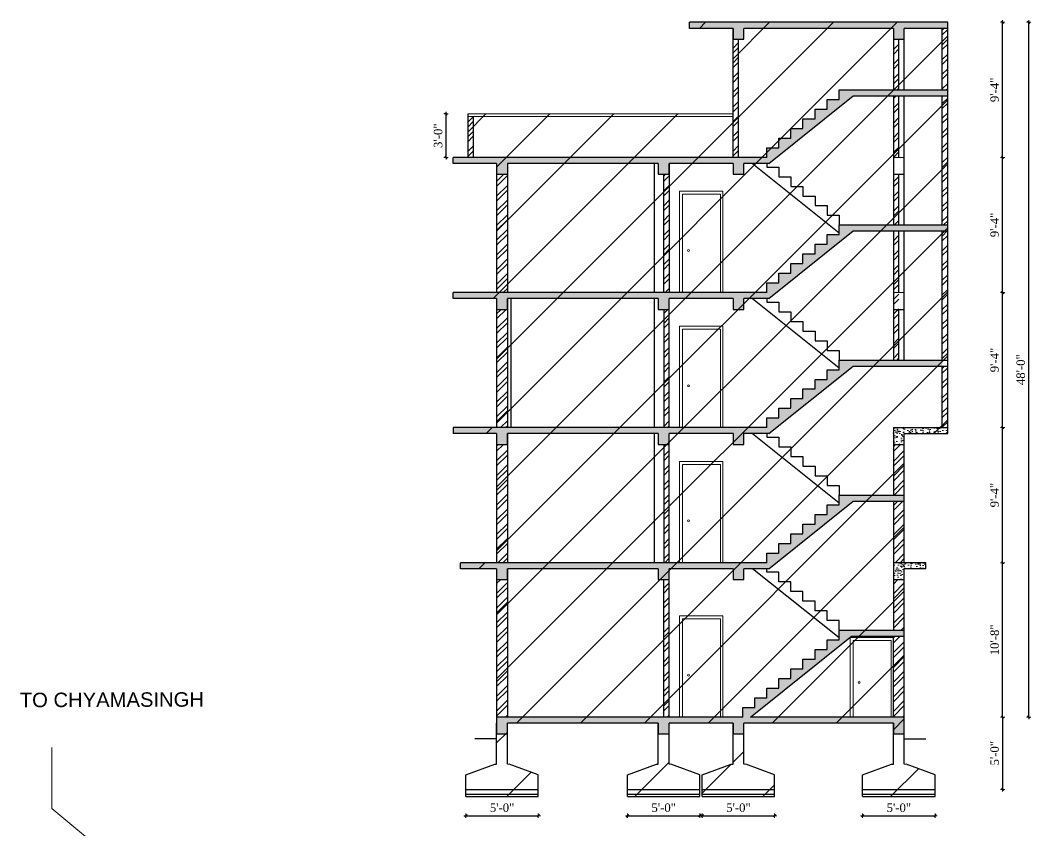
# Model space of a CAD drawing. Header units: inches. Extents: x 4069 to 291496, y -47643 to 12535.
# Drawn here: x 87640 to 88478, y 1206 to 1878 of the extents above; entities that cross this region are included whole.
import ezdxf

# ---------------------------------------------------------------- set-up
doc = ezdxf.new("R2010")
doc.units = ezdxf.units.IN
doc.header["$LTSCALE"] = 5
doc.header["$MEASUREMENT"] = 0
for name, color, linetype, lineweight in [('A-WALL', 7, 'Continuous', 9), ('Dimension', 7, 'Continuous', 18), ('dimention', 5, 'Continuous', 9), ('DOOR', 62, 'Continuous', 0), ('Railing', 43, 'Continuous', 18)]:
    doc.layers.add(name, color=color, linetype=linetype, lineweight=lineweight)
doc.layers.add('column', color=4, linetype='Continuous')
doc.layers.add('WALL', color=7, linetype='Continuous')
doc.layers.add('dim line', color=7, linetype='Continuous', lineweight=15, true_color=0xfab2b2)
doc.styles.add('DIMTEXT', font='arial.ttf', dxfattribs={"height": 8})
doc.styles.add('ordinary', font='times.ttf')
doc.dimstyles.new('Copy of 96', dxfattribs={"dimtxt": 7, "dimasz": 4, "dimexe": 0.5, "dimexo": 0.5, "dimgap": 3, "dimtad": 1, "dimdec": 1, "dimzin": 11, "dimdsep": 46, "dimlunit": 4, "dimtxsty": 'ordinary', "dimblk": 'OBLIQUE', "dimcen": 0.09, "dimse1": 1, "dimse2": 1, "dimclrt": 6, "dimazin": 0, "dimtfac": 1, "dimtdec": 1, "dimtix": 1, "dimtmove": 2, "dimatfit": 3, "dimldrblk": 'leader', "dimfxl": 0.5, "dimfxlon": 1, "dimtolj": 1, "dimtzin": 0, "dimarcsym": 0})
pattern_1 = [(45, (79563.023, 3079.16), (-6.098796, 6.098796), []), (45, (79567.089, 3079.16), (-6.098796, 6.098796), [])]
pattern_2 = [(50, (79563.023, 3079.16), (7.172602, -0.6275213), [0.75, -8.25]), (355, (79563.023, 3079.16), (-1.3875133, 7.5219213), [0.6, -6.6]), (100.4514, (79563.621, 3079.108), (5.785094, 6.8943954), [0.637402, -7.011421]), (46.1842, (79563.023, 3081.16), (10.6724105, -1.65519), [1.125, -12.375]), (96.6356, (79563.912, 3081.022), (9.346627, 9.741179), [0.956103, -10.51713]), (351.1842, (79563.023, 3081.16), (9.34662, 9.741186), [0.9, -9.9]), (21, (79564.023, 3080.66), (5.9690705, -4.026189), [0.75, -8.25]), (326, (79564.023, 3080.66), (2.4331533, 7.2515005), [0.6, -6.6]), (71.4514, (79564.5205, 3080.3246), (8.4022263, 3.225305), [0.637402, -7.011421]), (37.5, (79563.023, 3079.1601), (0.12159855, 3.32893854), [0, -6.52, 0, -6.7, 0, -6.625]), (7.5, (79563.023, 3079.16), (2.6306954, 3.9441171), [0, -3.82, 0, -6.37, 0, -2.525]), (327.5, (79560.793, 3079.1601), (5.3382244, -0.2255487), [0, -2.5, 0, -7.8, 0, -10.35]), (317.5, (79559.793, 3079.16), (5.8318617, 1.0010498), [0, -3.25, 0, -5.18, 0, -7.35])]

# ---------------------------------------------------------------- blocks, each defined once
blk = doc.blocks.new('oblique')
at = {"color": 0, "lineweight": -2}
blk.add_line((0.25, 0.25), (-0.25, -0.25), dxfattribs=at)
at = {"layer": 'dim line', "lineweight": 9}
for p, q in [((-0.4375, 0), (0.4375, 0)), ((0, 0.4375), (0, -0.4375))]:
    blk.add_line(p, q, dxfattribs=at)
blk = doc.blocks.new('*D2226')
at = {"layer": 'A-WALL', "color": 0, "lineweight": -2, "ltscale": 50, "transparency": 16777216}
blk.add_line((88454.32, 1300), (88454.32, 1428), dxfattribs=at)
at = {"layer": 'Defpoints', "color": 0, "ltscale": 50, "transparency": 16777216}
for p in [(88372.78, 1428), (88454.32, 1428), (88372.78, 1300)]:
    blk.add_point(p, dxfattribs=at)
at = {"layer": 'A-WALL', "color": 0, "lineweight": -2, "ltscale": 50, "transparency": 16777216, "xscale": 4, "yscale": 4, "zscale": 4}
for p, rotation in [((88454.32, 1428), 90), ((88454.32, 1300), 270)]:
    blk.add_blockref('oblique', p, dxfattribs=dict(at, rotation=rotation))
at = {"layer": 'A-WALL', "color": 6, "ltscale": 50, "transparency": 16777216, "insert": (88447.75, 1364), "char_height": 7, "attachment_point": 5, "rotation": 90, "style": 'ordinary'}
blk.add_mtext('\\A1;10\'-8"', dxfattribs=at)
blk = doc.blocks.new('_OBLIQUE')
at = {"color": 0, "linetype": 'ByBlock'}
blk.add_line((-0.5, -0.5), (0.5, 0.5), dxfattribs=at)
blk = doc.blocks.new('leader')
at = {"layer": 'Dimension'}
for p, q in [((0, -4.33), (0, 4.33)), ((-4.42, 0), (4.42, 0))]:
    blk.add_line(p, q, dxfattribs=at)
blk = doc.blocks.new('*D2227')
at = {"layer": 'A-WALL', "color": 0, "lineweight": -2, "ltscale": 50, "transparency": 16777216}
blk.add_line((88454.32, 1428), (88454.32, 1540), dxfattribs=at)
at = {"layer": 'Defpoints', "color": 0, "ltscale": 50, "transparency": 16777216}
for p in [(88240.94, 1540), (88454.32, 1540), (88372.78, 1428)]:
    blk.add_point(p, dxfattribs=at)
at = {"layer": 'A-WALL', "color": 0, "lineweight": -2, "ltscale": 50, "transparency": 16777216, "xscale": 4, "yscale": 4, "zscale": 4}
for p, rotation in [((88454.32, 1540), 90), ((88454.32, 1428), 270)]:
    blk.add_blockref('oblique', p, dxfattribs=dict(at, rotation=rotation))
at = {"layer": 'A-WALL', "color": 6, "ltscale": 50, "transparency": 16777216, "insert": (88447.74, 1484), "char_height": 7, "attachment_point": 5, "rotation": 90, "style": 'ordinary'}
blk.add_mtext('\\A1;9\'-4"', dxfattribs=at)
blk = doc.blocks.new('*D2228')
at = {"layer": 'A-WALL', "color": 0, "lineweight": -2, "ltscale": 50, "transparency": 16777216}
blk.add_line((88454.32, 1540), (88454.32, 1652), dxfattribs=at)
at = {"layer": 'Defpoints', "color": 0, "ltscale": 50, "transparency": 16777216}
for p in [(88244.76, 1652), (88454.32, 1652), (88240.94, 1540)]:
    blk.add_point(p, dxfattribs=at)
at = {"layer": 'A-WALL', "color": 0, "lineweight": -2, "ltscale": 50, "transparency": 16777216, "xscale": 4, "yscale": 4, "zscale": 4}
for p, rotation in [((88454.32, 1652), 90), ((88454.32, 1540), 270)]:
    blk.add_blockref('oblique', p, dxfattribs=dict(at, rotation=rotation))
at = {"layer": 'A-WALL', "color": 6, "ltscale": 50, "transparency": 16777216, "insert": (88447.74, 1596), "char_height": 7, "attachment_point": 5, "rotation": 90, "style": 'ordinary'}
blk.add_mtext('\\A1;9\'-4"', dxfattribs=at)
blk = doc.blocks.new('*D2229')
at = {"layer": 'A-WALL', "color": 0, "lineweight": -2, "ltscale": 50, "transparency": 16777216}
blk.add_line((88454.32, 1652), (88454.32, 1764), dxfattribs=at)
at = {"layer": 'Defpoints', "color": 0, "ltscale": 50, "transparency": 16777216}
for p in [(88251.19, 1764), (88454.32, 1764), (88244.76, 1652)]:
    blk.add_point(p, dxfattribs=at)
at = {"layer": 'A-WALL', "color": 0, "lineweight": -2, "ltscale": 50, "transparency": 16777216, "xscale": 4, "yscale": 4, "zscale": 4}
for p, rotation in [((88454.32, 1764), 90), ((88454.32, 1652), 270)]:
    blk.add_blockref('oblique', p, dxfattribs=dict(at, rotation=rotation))
at = {"layer": 'A-WALL', "color": 6, "ltscale": 50, "transparency": 16777216, "insert": (88447.74, 1708), "char_height": 7, "attachment_point": 5, "rotation": 90, "style": 'ordinary'}
blk.add_mtext('\\A1;9\'-4"', dxfattribs=at)
blk = doc.blocks.new('*D2230')
at = {"layer": 'A-WALL', "color": 0, "lineweight": -2, "ltscale": 50, "transparency": 16777216}
blk.add_line((88454.32, 1764), (88454.32, 1876), dxfattribs=at)
at = {"layer": 'Defpoints', "color": 0, "ltscale": 50, "transparency": 16777216}
for p in [(88257.07, 1876), (88454.32, 1876), (88251.19, 1764)]:
    blk.add_point(p, dxfattribs=at)
at = {"layer": 'A-WALL', "color": 0, "lineweight": -2, "ltscale": 50, "transparency": 16777216, "xscale": 4, "yscale": 4, "zscale": 4}
for p, rotation in [((88454.32, 1876), 90), ((88454.32, 1764), 270)]:
    blk.add_blockref('oblique', p, dxfattribs=dict(at, rotation=rotation))
at = {"layer": 'A-WALL', "color": 6, "ltscale": 50, "transparency": 16777216, "insert": (88447.74, 1820), "char_height": 7, "attachment_point": 5, "rotation": 90, "style": 'ordinary'}
blk.add_mtext('\\A1;9\'-4"', dxfattribs=at)
blk = doc.blocks.new('*D2231')
at = {"layer": 'A-WALL', "color": 0, "lineweight": -2, "ltscale": 50, "transparency": 16777216}
blk.add_line((87992.81, 1764), (87992.81, 1800), dxfattribs=at)
at = {"layer": 'Defpoints', "color": 0, "ltscale": 50, "transparency": 16777216}
for p in [(87992.81, 1800), (88010.78, 1800), (87998.78, 1764)]:
    blk.add_point(p, dxfattribs=at)
at = {"layer": 'A-WALL', "color": 0, "lineweight": -2, "ltscale": 50, "transparency": 16777216, "xscale": 4, "yscale": 4, "zscale": 4}
for p, rotation in [((87992.81, 1800), 90), ((87992.81, 1764), 270)]:
    blk.add_blockref('oblique', p, dxfattribs=dict(at, rotation=rotation))
at = {"layer": 'A-WALL', "color": 6, "ltscale": 50, "transparency": 16777216, "insert": (87986.25, 1782), "char_height": 7, "attachment_point": 5, "rotation": 90, "style": 'ordinary'}
blk.add_mtext('\\A1;3\'-0"', dxfattribs=at)
blk = doc.blocks.new('*D2079')
at = {"layer": 'A-WALL', "color": 0, "lineweight": -2, "ltscale": 50, "transparency": 16777216}
blk.add_line((88454.32, 1300), (88454.32, 1240.03), dxfattribs=at)
at = {"layer": 'Defpoints', "color": 0, "ltscale": 50, "transparency": 16777216}
for p in [(88372.78, 1300), (88398.28, 1240.03), (88454.32, 1240.03)]:
    blk.add_point(p, dxfattribs=at)
at = {"layer": 'A-WALL', "color": 0, "lineweight": -2, "ltscale": 50, "transparency": 16777216, "xscale": 4, "yscale": 4, "zscale": 4}
for p, rotation in [((88454.32, 1300), 90), ((88454.32, 1240.03), 270)]:
    blk.add_blockref('oblique', p, dxfattribs=dict(at, rotation=rotation))
at = {"layer": 'A-WALL', "color": 6, "ltscale": 50, "transparency": 16777216, "insert": (88447.75, 1270.02), "char_height": 7, "attachment_point": 5, "rotation": 90, "style": 'ordinary'}
blk.add_mtext('\\A1;5\'-0"', dxfattribs=at)
blk = doc.blocks.new('*D2080')
at = {"layer": 'A-WALL', "color": 0, "lineweight": -2, "ltscale": 50, "transparency": 16777216}
blk.add_line((88475.94, 1300), (88475.94, 1876), dxfattribs=at)
at = {"layer": 'Defpoints', "color": 0, "ltscale": 50, "transparency": 16777216}
for p in [(88372.78, 1876), (88475.94, 1876), (88372.78, 1300)]:
    blk.add_point(p, dxfattribs=at)
at = {"layer": 'A-WALL', "color": 0, "lineweight": -2, "ltscale": 50, "transparency": 16777216, "xscale": 4, "yscale": 4, "zscale": 4}
for p, rotation in [((88475.94, 1876), 90), ((88475.94, 1300), 270)]:
    blk.add_blockref('oblique', p, dxfattribs=dict(at, rotation=rotation))
at = {"layer": 'A-WALL', "color": 6, "ltscale": 50, "transparency": 16777216, "insert": (88469.38, 1588), "char_height": 7, "attachment_point": 5, "rotation": 90, "style": 'ordinary'}
blk.add_mtext('\\A1;48\'-0"', dxfattribs=at)
blk = doc.blocks.new('*D2232')
at = {"layer": 'A-WALL', "color": 0, "lineweight": -2, "ltscale": 50, "transparency": 16777216}
blk.add_line((88009.28, 1218.24), (88069.28, 1218.24), dxfattribs=at)
at = {"layer": 'Defpoints', "color": 0, "ltscale": 50, "transparency": 16777216}
for p in [(88009.28, 1234.03), (88069.28, 1234.03), (88069.28, 1218.24)]:
    blk.add_point(p, dxfattribs=at)
at = {"layer": 'A-WALL', "color": 0, "lineweight": -2, "ltscale": 50, "transparency": 16777216, "xscale": 4, "yscale": 4, "zscale": 4, "rotation": 180}
blk.add_blockref('oblique', (88009.28, 1218.24), dxfattribs=at)
at = {"layer": 'A-WALL', "color": 0, "lineweight": -2, "ltscale": 50, "transparency": 16777216, "xscale": 4, "yscale": 4, "zscale": 4}
blk.add_blockref('oblique', (88069.28, 1218.24), dxfattribs=at)
at = {"layer": 'A-WALL', "color": 6, "ltscale": 50, "transparency": 16777216, "insert": (88039.28, 1224.8), "char_height": 7, "attachment_point": 5, "style": 'ordinary'}
blk.add_mtext('\\A1;5\'-0"', dxfattribs=at)
blk = doc.blocks.new('*D2233')
at = {"layer": 'A-WALL', "color": 0, "lineweight": -2, "ltscale": 50, "transparency": 16777216}
blk.add_line((88143.28, 1218.24), (88203.28, 1218.24), dxfattribs=at)
at = {"layer": 'Defpoints', "color": 0, "ltscale": 50, "transparency": 16777216}
for p in [(88143.28, 1234.03), (88203.28, 1234.03), (88203.28, 1218.24)]:
    blk.add_point(p, dxfattribs=at)
at = {"layer": 'A-WALL', "color": 0, "lineweight": -2, "ltscale": 50, "transparency": 16777216, "xscale": 4, "yscale": 4, "zscale": 4, "rotation": 180}
blk.add_blockref('oblique', (88143.28, 1218.24), dxfattribs=at)
at = {"layer": 'A-WALL', "color": 0, "lineweight": -2, "ltscale": 50, "transparency": 16777216, "xscale": 4, "yscale": 4, "zscale": 4}
blk.add_blockref('oblique', (88203.28, 1218.24), dxfattribs=at)
at = {"layer": 'A-WALL', "color": 6, "ltscale": 50, "transparency": 16777216, "insert": (88173.28, 1224.8), "char_height": 7, "attachment_point": 5, "style": 'ordinary'}
blk.add_mtext('\\A1;5\'-0"', dxfattribs=at)
blk = doc.blocks.new('*D2234')
at = {"layer": 'A-WALL', "color": 0, "lineweight": -2, "ltscale": 50, "transparency": 16777216}
blk.add_line((88205.28, 1218.24), (88265.28, 1218.24), dxfattribs=at)
at = {"layer": 'Defpoints', "color": 0, "ltscale": 50, "transparency": 16777216}
for p in [(88205.28, 1234.03), (88265.28, 1234.03), (88265.28, 1218.24)]:
    blk.add_point(p, dxfattribs=at)
at = {"layer": 'A-WALL', "color": 0, "lineweight": -2, "ltscale": 50, "transparency": 16777216, "xscale": 4, "yscale": 4, "zscale": 4, "rotation": 180}
blk.add_blockref('oblique', (88205.28, 1218.24), dxfattribs=at)
at = {"layer": 'A-WALL', "color": 0, "lineweight": -2, "ltscale": 50, "transparency": 16777216, "xscale": 4, "yscale": 4, "zscale": 4}
blk.add_blockref('oblique', (88265.28, 1218.24), dxfattribs=at)
at = {"layer": 'A-WALL', "color": 6, "ltscale": 50, "transparency": 16777216, "insert": (88235.28, 1224.8), "char_height": 7, "attachment_point": 5, "style": 'ordinary'}
blk.add_mtext('\\A1;5\'-0"', dxfattribs=at)
blk = doc.blocks.new('*D2235')
at = {"layer": 'A-WALL', "color": 0, "lineweight": -2, "ltscale": 50, "transparency": 16777216}
blk.add_line((88338.28, 1218.24), (88398.28, 1218.24), dxfattribs=at)
at = {"layer": 'Defpoints', "color": 0, "ltscale": 50, "transparency": 16777216}
for p in [(88338.28, 1234.03), (88398.28, 1234.03), (88398.28, 1218.24)]:
    blk.add_point(p, dxfattribs=at)
at = {"layer": 'A-WALL', "color": 0, "lineweight": -2, "ltscale": 50, "transparency": 16777216, "xscale": 4, "yscale": 4, "zscale": 4, "rotation": 180}
blk.add_blockref('oblique', (88338.28, 1218.24), dxfattribs=at)
at = {"layer": 'A-WALL', "color": 0, "lineweight": -2, "ltscale": 50, "transparency": 16777216, "xscale": 4, "yscale": 4, "zscale": 4}
blk.add_blockref('oblique', (88398.28, 1218.24), dxfattribs=at)
at = {"layer": 'A-WALL', "color": 6, "ltscale": 50, "transparency": 16777216, "insert": (88368.28, 1224.8), "char_height": 7, "attachment_point": 5, "style": 'ordinary'}
blk.add_mtext('\\A1;5\'-0"', dxfattribs=at)

msp = doc.modelspace()

# ---------------------------------------------------------------- hatches: boundary and pattern name
at = {"layer": 'A-WALL', "ltscale": 40, "true_color": 0xf26722}
h = msp.add_hatch(dxfattribs=at)
h.set_pattern_fill('AR-CONC', color=30)
h.set_pattern_definition(pattern_2)
h.paths.add_polyline_path([(88239.7844, 1871.00143), (88363.7844, 1871.00143), (88363.7844, 1862.00143), (88372.7844, 1862.00143), (88372.7844, 1871.00143), (88408.7844, 1871.00143), (88408.7844, 1876.00143), (88194.7844, 1876.00143), (88194.7844, 1871.00143), (88230.7844, 1871.00143), (88230.7844, 1862.00143), (88239.7844, 1862.00143)])
h = msp.add_hatch(dxfattribs=at)
h.set_pattern_fill('AR-CONC', color=30)
h.set_pattern_definition(pattern_2)
h.paths.add_polyline_path([(88168.7844, 1750.00143), (88177.7844, 1750.00143), (88177.7844, 1759.00143), (88230.7844, 1759.00143), (88230.7844, 1750.00143), (88239.7844, 1750.00143), (88239.7844, 1759.00143), (88260.53763, 1759.00143), (88330.53763, 1815.00143), (88408.7844, 1815.00143), (88408.7844, 1820.00143), (88318.78372, 1820.00143), (88318.78372, 1812.00143), (88308.78372, 1812.00143), (88308.78372, 1804.00143), (88298.78372, 1804.00143), (88298.78372, 1796.00143), (88288.78372, 1796.00143), (88288.78372, 1788.00143), (88278.78372, 1788.00143), (88278.78372, 1780.00143), (88268.78372, 1780.00143), (88268.78372, 1772.00143), (88258.78372, 1772.00143), (88258.78372, 1764.00143), (87998.7844, 1764.00143), (87998.7844, 1759.00143), (88034.7844, 1759.00143), (88034.7844, 1750.00143), (88043.74222, 1750.00143), (88043.74222, 1759.00143), (88168.7844, 1759.00143)])
h = msp.add_hatch(dxfattribs=at)
h.set_pattern_fill('AR-CONC', color=30)
h.set_pattern_definition(pattern_2)
h.paths.add_polyline_path([(88177.7844, 1647.00143), (88230.7844, 1647.00143), (88230.7844, 1638.00143), (88239.7844, 1638.00143), (88239.7844, 1647.00143), (88260.53763, 1647.00143), (88330.53763, 1703.00143), (88408.7844, 1703.00143), (88408.7844, 1708.00143), (88318.78372, 1708.00143), (88318.78372, 1700.00143), (88308.78372, 1700.00143), (88308.78372, 1692.00143), (88298.78372, 1692.00143), (88298.78372, 1684.00143), (88288.78372, 1684.00143), (88288.78372, 1676.00143), (88278.78372, 1676.00143), (88278.78372, 1668.00143), (88268.78372, 1668.00143), (88268.78372, 1660.00143), (88258.78372, 1660.00143), (88258.78372, 1652.00143), (87998.7844, 1652.00143), (87998.7844, 1647.00143), (88034.7844, 1647.00143), (88034.7844, 1638.00143), (88043.74222, 1638.00143), (88043.74222, 1647.00143), (88168.7844, 1647.00143), (88168.7844, 1638.00143), (88177.7844, 1638.00143)])
h = msp.add_hatch(dxfattribs=at)
h.set_pattern_fill('AR-CONC', color=30)
h.set_pattern_definition(pattern_2)
h.paths.add_polyline_path([(88168.7844, 1526.00143), (88177.7844, 1526.00143), (88177.7844, 1535.00143), (88230.7844, 1535.00143), (88230.7844, 1526.00143), (88239.7844, 1526.00143), (88239.7844, 1535.00143), (88260.53763, 1535.00143), (88330.53763, 1591.00143), (88404.2844, 1591.00143), (88404.2844, 1596.00143), (88318.78372, 1596.00143), (88318.78372, 1588.00143), (88308.78372, 1588.00143), (88308.78372, 1580.00143), (88298.78372, 1580.00143), (88298.78372, 1572.00143), (88288.78372, 1572.00143), (88288.78372, 1564.00143), (88278.78372, 1564.00143), (88278.78372, 1556.00143), (88268.78372, 1556.00143), (88268.78372, 1548.00143), (88258.78372, 1548.00143), (88258.78372, 1540.00143), (87998.7844, 1540.00143), (87998.7844, 1535.00143), (88034.7844, 1535.00143), (88034.7844, 1526.00143), (88043.74222, 1526.00143), (88043.74222, 1535.00143), (88168.7844, 1535.00143)])
h = msp.add_hatch(dxfattribs=at)
h.set_pattern_fill('AR-CONC', color=30)
h.set_pattern_definition(pattern_2)
h.paths.add_polyline_path([(88372.7844, 1535.00143), (88408.7844, 1535.00143), (88408.7844, 1540.00143), (88363.7844, 1540.00143), (88363.7844, 1526.00143), (88372.7844, 1526.00143)])
h = msp.add_hatch(dxfattribs=at)
h.set_pattern_fill('AR-CONC', color=30)
h.set_pattern_definition(pattern_2)
h.paths.add_polyline_path([(88177.7844, 1423.00143), (88230.7844, 1423.00143), (88230.7844, 1414.00143), (88239.7844, 1414.00143), (88239.7844, 1423.00143), (88260.53763, 1423.00143), (88330.53763, 1479.00143), (88372.7844, 1479.00143), (88372.7844, 1484.00143), (88318.78372, 1484.00143), (88318.78372, 1476.00143), (88308.78372, 1476.00143), (88308.78372, 1468.00143), (88298.78372, 1468.00143), (88298.78372, 1460.00143), (88288.78372, 1460.00143), (88288.78372, 1452.00143), (88278.78372, 1452.00143), (88278.78372, 1444.00143), (88268.78372, 1444.00143), (88268.78372, 1436.00143), (88258.78372, 1436.00143), (88258.78372, 1428.00143), (88004.7844, 1428.00143), (88004.7844, 1423.00143), (88034.7844, 1423.00143), (88034.7844, 1414.00143), (88043.74222, 1414.00143), (88043.74222, 1423.00143), (88168.7844, 1423.00143), (88168.7844, 1414.00143), (88177.7844, 1414.00143)])
h = msp.add_hatch(dxfattribs=at)
h.set_pattern_fill('AR-CONC', color=30)
h.set_pattern_definition(pattern_2)
h.paths.add_polyline_path([(88372.7844, 1414.00143), (88372.7844, 1423.00143), (88390.7844, 1423.00143), (88390.7844, 1428.00143), (88363.7844, 1428.00143), (88363.7844, 1414.00143)])
h = msp.add_hatch(dxfattribs=at)
h.set_pattern_fill('AR-CONC', color=30)
h.set_pattern_definition(pattern_2)
h.paths.add_polyline_path([(88239.7844, 1295.00143), (88363.7844, 1295.00143), (88363.7844, 1286.00143), (88372.7844, 1286.00143), (88372.7844, 1295.00143), (88372.7844, 1300.00143), (88245.1876, 1300.00143), (88328.9376, 1367.00143), (88372.7844, 1367.00143), (88372.7844, 1372.00143), (88318.78448, 1372.00143), (88318.78448, 1364.00143), (88308.78448, 1364.00143), (88308.78448, 1356.00143), (88298.78448, 1356.00143), (88298.78448, 1348.00143), (88288.78448, 1348.00143), (88288.78448, 1340.00143), (88278.78448, 1340.00143), (88278.78448, 1332.00143), (88268.78448, 1332.00143), (88268.78448, 1324.00143), (88258.78448, 1324.00143), (88258.78448, 1316.00143), (88248.78448, 1316.00143), (88248.78448, 1308.00143), (88238.78448, 1308.00143), (88238.78448, 1300.00143), (88034.7844, 1300.00143), (88034.7844, 1295.00143), (88034.7844, 1286.00143), (88043.7844, 1286.00143), (88043.7844, 1295.00143), (88168.7844, 1295.00143), (88168.7844, 1286.00143), (88177.7844, 1286.00143), (88177.7844, 1295.00143), (88230.7844, 1295.00143), (88230.7844, 1286.00143), (88239.7844, 1286.00143)])
at = {"layer": 'dimention', "ltscale": 40, "true_color": 0xf26722}
h = msp.add_hatch(dxfattribs=at)
h.set_pattern_fill('ANSI32', color=30, scale=23)
h.set_pattern_definition(pattern_1)
h.paths.add_polyline_path([(88404.2844, 1820.00143), (88408.7844, 1820.00143), (88408.7844, 1871.00143), (88404.2844, 1871.00143)])
h = msp.add_hatch(dxfattribs=at)
h.set_pattern_fill('ANSI32', color=30, scale=23)
h.set_pattern_definition(pattern_1)
h.paths.add_polyline_path([(88235.2844, 1862.00143), (88230.7844, 1862.00143), (88230.7844, 1764.00143), (88235.2844, 1764.00143)])
h = msp.add_hatch(dxfattribs=at)
h.set_pattern_fill('ANSI32', color=30, scale=23)
h.set_pattern_definition(pattern_1)
h.paths.add_polyline_path([(88368.2844, 1862.00143), (88363.7844, 1862.00143), (88363.7844, 1820.00143), (88368.2844, 1820.00143)])
h = msp.add_hatch(dxfattribs=at)
h.set_pattern_fill('ANSI32', color=30, scale=23)
h.set_pattern_definition(pattern_1)
h.paths.add_polyline_path([(88363.7844, 1764.00143), (88368.2844, 1764.00143), (88368.2844, 1815.00143), (88363.7844, 1815.00143)])
h = msp.add_hatch(dxfattribs=at)
h.set_pattern_fill('ANSI32', color=30, scale=23)
h.set_pattern_definition(pattern_1)
h.paths.add_polyline_path([(88404.2844, 1708.00143), (88408.7844, 1708.00143), (88408.7844, 1815.00143), (88404.2844, 1815.00143)])
h = msp.add_hatch(dxfattribs=at)
h.set_pattern_fill('ANSI32', color=30, scale=23)
h.set_pattern_definition(pattern_1)
h.paths.add_polyline_path([(88015.2844, 1798.00143), (88010.7844, 1798.00143), (88010.7844, 1764.00143), (88015.2844, 1764.00143)])
h = msp.add_hatch(dxfattribs=at)
h.set_pattern_fill('ANSI32', color=30, scale=23)
h.set_pattern_definition(pattern_1)
h.paths.add_polyline_path([(88034.7844, 1652.00143), (88043.74222, 1652.00143), (88043.74222, 1750.00143), (88034.7844, 1750.00143)])
h = msp.add_hatch(dxfattribs=at)
h.set_pattern_fill('ANSI32', color=30, scale=23)
h.set_pattern_definition(pattern_1)
h.paths.add_polyline_path([(88177.7844, 1750.00143), (88173.2844, 1750.00143), (88173.2844, 1652.00143), (88177.7844, 1652.00143)])
h = msp.add_hatch(dxfattribs=at)
h.set_pattern_fill('ANSI32', color=30, scale=23)
h.set_pattern_definition(pattern_1)
h.paths.add_polyline_path([(88368.2844, 1750.00143), (88363.7844, 1750.00143), (88363.7844, 1708.00143), (88368.2844, 1708.00143)])
h = msp.add_hatch(dxfattribs=at)
h.set_pattern_fill('ANSI32', color=30, scale=23)
h.set_pattern_definition(pattern_1)
h.paths.add_polyline_path([(88368.2844, 1703.00143), (88363.7844, 1703.00143), (88363.7844, 1596.00143), (88368.2844, 1596.00143)])
h = msp.add_hatch(dxfattribs=at)
h.set_pattern_fill('ANSI32', color=30, scale=23)
h.set_pattern_definition(pattern_1)
h.paths.add_polyline_path([(88404.2844, 1596.00143), (88408.7844, 1596.00143), (88408.7844, 1703.00143), (88404.2844, 1703.00143)])
h = msp.add_hatch(dxfattribs=at)
h.set_pattern_fill('ANSI32', color=30, scale=23)
h.set_pattern_definition(pattern_1)
h.paths.add_polyline_path([(88043.74222, 1638.00143), (88034.7844, 1638.00143), (88034.7844, 1540.00143), (88043.74222, 1540.00143)])
h = msp.add_hatch(dxfattribs=at)
h.set_pattern_fill('ANSI32', color=30, scale=23)
h.set_pattern_definition(pattern_1)
h.paths.add_polyline_path([(88177.7844, 1638.00143), (88173.2844, 1638.00143), (88173.2844, 1540.00143), (88177.7844, 1540.00143)])
h = msp.add_hatch(dxfattribs=at)
h.set_pattern_fill('ANSI32', color=30, scale=23)
h.set_pattern_definition(pattern_1)
h.paths.add_polyline_path([(88404.2844, 1540.00143), (88408.7844, 1540.00143), (88408.7844, 1591.00143), (88404.2844, 1591.00143)])
h = msp.add_hatch(dxfattribs=at)
h.set_pattern_fill('ANSI32', color=30, scale=23)
h.set_pattern_definition(pattern_1)
h.paths.add_polyline_path([(88034.7844, 1428.00143), (88043.74222, 1428.00143), (88043.74222, 1526.00143), (88034.7844, 1526.00143)])
h = msp.add_hatch(dxfattribs=at)
h.set_pattern_fill('ANSI32', color=30, scale=23)
h.set_pattern_definition(pattern_1)
h.paths.add_polyline_path([(88177.7844, 1526.00143), (88173.2844, 1526.00143), (88173.2844, 1428.00143), (88177.7844, 1428.00143)])
h = msp.add_hatch(dxfattribs=at)
h.set_pattern_fill('ANSI32', color=30, scale=23)
h.set_pattern_definition(pattern_1)
h.paths.add_polyline_path([(88363.7844, 1484.00143), (88372.7844, 1484.00143), (88372.7844, 1526.00143), (88363.7844, 1526.00143)])
h = msp.add_hatch(dxfattribs=at)
h.set_pattern_fill('ANSI32', color=30, scale=23)
h.set_pattern_definition(pattern_1)
h.paths.add_polyline_path([(88363.7844, 1428.00143), (88372.7844, 1428.00143), (88372.7844, 1479.00143), (88363.7844, 1479.00143)])
h = msp.add_hatch(dxfattribs=at)
h.set_pattern_fill('ANSI32', color=30, scale=23)
h.set_pattern_definition(pattern_1)
h.paths.add_polyline_path([(88034.7844, 1300.00143), (88043.74222, 1300.00143), (88043.74222, 1414.00143), (88034.7844, 1414.00143)])
h = msp.add_hatch(dxfattribs=at)
h.set_pattern_fill('ANSI32', color=30, scale=23)
h.set_pattern_definition(pattern_1)
h.paths.add_polyline_path([(88177.7844, 1414.00143), (88173.2844, 1414.00143), (88173.2844, 1300.00143), (88177.7844, 1300.00143)])
h = msp.add_hatch(dxfattribs=at)
h.set_pattern_fill('ANSI32', color=30, scale=23)
h.set_pattern_definition(pattern_1)
h.paths.add_polyline_path([(88372.7844, 1414.00143), (88363.7844, 1414.00143), (88363.7844, 1372.00143), (88372.7844, 1372.00143)])
h = msp.add_hatch(dxfattribs=at)
h.set_pattern_fill('ANSI32', color=30, scale=23)
h.set_pattern_definition(pattern_1)
h.paths.add_polyline_path([(88372.7844, 1367.00143), (88363.7844, 1367.00143), (88363.7844, 1300.00143), (88372.7844, 1300.00143)])
at = {"layer": 'WALL', "linetype": 'ByBlock', "ltscale": 5, "true_color": 0xf8991e}
h = msp.add_hatch(dxfattribs=at)
h.set_pattern_fill('ANSI31', color=30, scale=300)
h.set_pattern_definition([(45, (74593.697, 1360.93), (-26.5165, 26.5165), [])])
h.paths.add_polyline_path([(88009.2844, 1234.0332), (88009.2844, 1252.0332), (88033.2844, 1261.0332), (88034.7844, 1261.0332), (88034.7844, 1286.00143), (88034.7844, 1423.00143), (88004.7844, 1423.00143), (88004.7844, 1428.00143), (88034.7844, 1428.00143), (88034.7844, 1535.00143), (87998.7844, 1535.00143), (87998.7844, 1540.00143), (88034.7844, 1540.00143), (88034.7844, 1647.00143), (87998.7844, 1647.00143), (87998.7844, 1652.00143), (88034.7844, 1652.00143), (88034.7844, 1759.00143), (87998.7844, 1759.00143), (87998.7844, 1764.00143), (88010.7844, 1764.00143), (88010.7844, 1800.00143), (88230.7844, 1800.00143), (88230.7844, 1871.00143), (88194.7844, 1871.00143), (88194.7844, 1876.00143), (88408.7844, 1876.00143), (88408.7844, 1535.00143), (88372.7844, 1535.00143), (88372.7844, 1428.00143), (88390.7844, 1428.00143), (88390.7844, 1423.00143), (88372.7844, 1423.00143), (88372.7844, 1261.0332), (88374.2844, 1261.0332), (88398.2844, 1252.0332), (88398.2844, 1234.0332), (88338.2844, 1234.0332), (88338.2844, 1252.0332), (88362.2844, 1261.0332), (88363.7844, 1261.0332), (88363.7844, 1295.00143), (88239.7844, 1295.00143), (88239.7844, 1261.0332), (88241.2844, 1261.0332), (88265.2844, 1252.0332), (88265.2844, 1234.0332), (88205.2844, 1234.0332), (88205.2844, 1252.0332), (88229.2844, 1261.0332), (88230.7844, 1261.0332), (88230.7844, 1295.00143), (88177.7844, 1295.00143), (88177.7844, 1261.0332), (88179.2844, 1261.0332), (88203.2844, 1252.0332), (88203.2844, 1234.0332), (88143.2844, 1234.0332), (88143.2844, 1252.0332), (88167.2844, 1261.0332), (88168.7844, 1261.0332), (88168.7844, 1295.00143), (88043.7844, 1295.00143), (88043.7844, 1261.0332), (88045.2844, 1261.0332), (88069.2844, 1252.0332), (88069.2844, 1234.0332)])

# ---------------------------------------------------------------- linework, layer by layer
at = {"layer": 'A-WALL', "ltscale": 5}
for p, q in [((88010.7844, 1798.00143), (88010.7844, 1800.00143)), ((88230.7844, 1800.00143), (88230.7844, 1764.00143)), ((88372.7844, 1764.00143), (88363.7844, 1764.00143)), ((88372.7844, 1652.00143), (88363.7844, 1652.00143)), ((88363.7844, 1367.00143), (88363.7844, 1300.00143)), ((87666.00104, 1224.14783), (87666.00104, 1274.64356)), ((88043.7844, 1261.0332), (88045.2844, 1261.0332)), ((88177.7844, 1261.0332), (88179.2844, 1261.0332)), ((88239.7844, 1261.0332), (88241.2844, 1261.0332)), ((88372.7844, 1261.0332), (88374.2844, 1261.0332)), ((87796.64193, 1115.51696), (87666.00104, 1224.14783))]:
    msp.add_line(p, q, dxfattribs=at)
for centre in [(88193.93392, 1686.75143), (88193.93392, 1574.75143), (88193.93392, 1462.75143), (88193.93392, 1334.75143), (88335.43392, 1328.75143)]:
    msp.add_circle(centre, 0.7664, dxfattribs=at)
at = {"layer": 'DOOR', "lineweight": 13}
for p, q in [((88186.2844, 1658.93329), (88186.2844, 1736.00143)), ((88186.2844, 1736.00143), (88186.2844, 1652.00143)), ((88186.2844, 1736.00143), (88222.2844, 1736.00143)), ((88222.2844, 1652.00143), (88222.2844, 1736.00143)), ((88188.7844, 1733.50143), (88188.7844, 1652.00143)), ((88188.7844, 1733.50143), (88220.2844, 1733.50143)), ((88220.2844, 1652.00143), (88220.2844, 1733.50143)), ((88186.2844, 1546.93329), (88186.2844, 1624.00143)), ((88186.2844, 1624.00143), (88186.2844, 1540.00143)), ((88186.2844, 1624.00143), (88222.2844, 1624.00143)), ((88188.7844, 1621.50143), (88188.7844, 1540.00143)), ((88188.7844, 1621.50143), (88220.2844, 1621.50143)), ((88220.2844, 1540.00143), (88220.2844, 1621.50143)), ((88222.2844, 1540.00143), (88222.2844, 1624.00143)), ((88186.2844, 1434.93329), (88186.2844, 1512.00143)), ((88186.2844, 1512.00143), (88186.2844, 1428.00143)), ((88186.2844, 1512.00143), (88222.2844, 1512.00143)), ((88188.7844, 1509.50143), (88188.7844, 1428.00143)), ((88188.7844, 1509.50143), (88220.2844, 1509.50143)), ((88220.2844, 1428.00143), (88220.2844, 1509.50143)), ((88222.2844, 1428.00143), (88222.2844, 1512.00143)), ((88186.2844, 1306.93329), (88186.2844, 1384.00143)), ((88186.2844, 1384.00143), (88186.2844, 1300.00143)), ((88186.2844, 1384.00143), (88222.2844, 1384.00143)), ((88222.2844, 1300.00143), (88222.2844, 1384.00143)), ((88188.7844, 1381.50143), (88188.7844, 1300.00143)), ((88188.7844, 1381.50143), (88220.2844, 1381.50143)), ((88220.2844, 1300.00143), (88220.2844, 1381.50143)), ((88327.7844, 1306.93329), (88327.7844, 1366.00143)), ((88327.7844, 1366.00143), (88327.7844, 1300.00143)), ((88327.7844, 1366.00143), (88363.7844, 1366.00143)), ((88330.2844, 1363.50143), (88330.2844, 1300.00143)), ((88330.2844, 1363.50143), (88361.7844, 1363.50143)), ((88361.7844, 1300.00143), (88361.7844, 1363.50143))]:
    msp.add_line(p, q, dxfattribs=at)
at = {"layer": 'Railing', "color": 30}
for p, q in [((88010.7844, 1800.00143), (88230.7844, 1800.00143)), ((88010.7844, 1798.00143), (88230.7844, 1798.00143))]:
    msp.add_line(p, q, dxfattribs=at)
at = {"layer": 'WALL', "color": 2, "linetype": 'ByBlock', "ltscale": 5}
for p, q in [((88408.7844, 1876.00143), (88194.7844, 1876.00143)), ((88194.7844, 1871.00143), (88194.7844, 1876.00143)), ((88230.7844, 1871.00143), (88194.7844, 1871.00143)), ((88230.7844, 1764.00143), (88230.7844, 1871.00143)), ((88230.7844, 1871.00143), (88230.7844, 1862.00143)), ((88363.7844, 1871.00143), (88239.7844, 1871.00143)), ((88239.7844, 1862.00143), (88239.7844, 1871.00143)), ((88363.7844, 1871.00143), (88363.7844, 1820.00143)), ((88363.7844, 1871.00143), (88363.7844, 1862.00143)), ((88408.7844, 1871.00143), (88372.7844, 1871.00143)), ((88372.7844, 1820.00143), (88372.7844, 1871.00143)), ((88372.7844, 1862.00143), (88372.7844, 1871.00143)), ((88404.2844, 1820.00143), (88404.2844, 1871.00143)), ((88408.7844, 1540.00143), (88408.7844, 1876.00143)), ((88230.7844, 1862.00143), (88239.7844, 1862.00143)), ((88235.2844, 1764.00143), (88235.2844, 1862.00143)), ((88363.7844, 1862.00143), (88372.7844, 1862.00143)), ((88368.2844, 1820.00143), (88368.2844, 1862.00143)), ((88318.78372, 1812.00143), (88318.78372, 1820.00143)), ((88318.78372, 1820.00143), (88408.7844, 1820.00143)), ((88260.53763, 1759.00143), (88330.53763, 1815.00143)), ((88308.78372, 1804.00143), (88308.78372, 1812.00143)), ((88308.78372, 1812.00143), (88318.78372, 1812.00143)), ((88330.53763, 1815.00143), (88408.7844, 1815.00143)), ((88363.7844, 1815.00143), (88363.7844, 1708.00143)), ((88368.2844, 1764.00143), (88368.2844, 1815.00143)), ((88372.7844, 1708.00143), (88372.7844, 1815.00143)), ((88404.2844, 1708.00143), (88404.2844, 1815.00143)), ((88298.78372, 1796.00143), (88298.78372, 1804.00143)), ((88298.78372, 1804.00143), (88308.78372, 1804.00143)), ((88010.7844, 1800.00143), (88010.7844, 1764.00143)), ((88015.2844, 1798.00143), (88015.2844, 1764.00143)), ((88288.78372, 1788.00143), (88288.78372, 1796.00143)), ((88288.78372, 1796.00143), (88298.78372, 1796.00143)), ((88278.78372, 1780.00143), (88278.78372, 1788.00143)), ((88278.78372, 1788.00143), (88288.78372, 1788.00143)), ((88268.78372, 1772.00143), (88268.78372, 1780.00143)), ((88268.78372, 1780.00143), (88278.78372, 1780.00143)), ((88258.78372, 1764.00143), (88258.78372, 1772.00143)), ((88258.78372, 1772.00143), (88268.78372, 1772.00143)), ((88258.78372, 1764.00143), (87998.7844, 1764.00143)), ((87998.7844, 1759.00143), (87998.7844, 1764.00143)), ((88372.7844, 1750.00143), (88372.7844, 1764.00143)), ((88034.7844, 1759.00143), (87998.7844, 1759.00143)), ((88034.7844, 1759.00143), (88034.7844, 1652.00143)), ((88034.7844, 1759.00143), (88034.7844, 1750.00143)), ((88043.74222, 1759.00143), (88043.74222, 1652.00143)), ((88168.7844, 1759.00143), (88043.74222, 1759.00143)), ((88165.7844, 1652.00143), (88165.7844, 1759.00143)), ((88168.7844, 1759.00143), (88168.7844, 1750.00143)), ((88230.7844, 1759.00143), (88177.7844, 1759.00143)), ((88177.7844, 1759.00143), (88177.7844, 1652.00143)), ((88177.7844, 1750.00143), (88177.7844, 1759.00143)), ((88230.7844, 1759.00143), (88230.7844, 1750.00143)), ((88260.53763, 1759.00143), (88239.7844, 1759.00143)), ((88239.7844, 1750.00143), (88239.7844, 1759.00143)), ((88247.02982, 1759.00143), (88318.78372, 1701.59831)), ((88258.78372, 1759.00143), (88258.78372, 1756.00143)), ((88258.78372, 1756.00143), (88268.78372, 1756.00143)), ((88268.78372, 1756.00143), (88268.78372, 1748.00143)), ((88363.7844, 1759.00143), (88363.7844, 1750.00143)), ((88034.7844, 1750.00143), (88043.74222, 1750.00143)), ((88168.7844, 1750.00143), (88177.7844, 1750.00143)), ((88173.2844, 1652.00143), (88173.2844, 1750.00143)), ((88230.7844, 1750.00143), (88239.7844, 1750.00143)), ((88268.78372, 1748.00143), (88278.78372, 1748.00143)), ((88278.78372, 1748.00143), (88278.78372, 1740.00143)), ((88363.7844, 1750.00143), (88372.7844, 1750.00143)), ((88368.2844, 1708.00143), (88368.2844, 1750.00143)), ((88278.78372, 1740.00143), (88288.78372, 1740.00143)), ((88288.78372, 1740.00143), (88288.78372, 1732.00143)), ((88288.78372, 1732.00143), (88298.78372, 1732.00143)), ((88298.78372, 1732.00143), (88298.78372, 1724.00143)), ((88298.78372, 1724.00143), (88308.78372, 1724.00143)), ((88308.78372, 1724.00143), (88308.78372, 1716.00143)), ((88308.78372, 1716.00143), (88318.78372, 1716.00143)), ((88318.78372, 1716.00143), (88318.78372, 1708.00143)), ((88260.53763, 1647.00143), (88330.53763, 1703.00143)), ((88318.78372, 1700.00143), (88318.78372, 1708.00143)), ((88318.78372, 1708.00143), (88408.7844, 1708.00143)), ((88330.53763, 1703.00143), (88408.7844, 1703.00143)), ((88363.7844, 1703.00143), (88363.7844, 1596.00143)), ((88368.2844, 1652.00143), (88368.2844, 1703.00143)), ((88372.7844, 1596.00143), (88372.7844, 1703.00143)), ((88404.2844, 1596.00143), (88404.2844, 1703.00143)), ((88308.78372, 1692.00143), (88308.78372, 1700.00143)), ((88308.78372, 1700.00143), (88318.78372, 1700.00143)), ((88298.78372, 1684.00143), (88298.78372, 1692.00143)), ((88298.78372, 1692.00143), (88308.78372, 1692.00143)), ((88278.78372, 1668.00143), (88278.78372, 1676.00143)), ((88278.78372, 1676.00143), (88288.78372, 1676.00143)), ((88288.78372, 1676.00143), (88288.78372, 1684.00143)), ((88288.78372, 1684.00143), (88298.78372, 1684.00143)), ((88268.78372, 1660.00143), (88268.78372, 1668.00143)), ((88268.78372, 1668.00143), (88278.78372, 1668.00143)), ((88258.78372, 1652.00143), (88258.78372, 1660.00143)), ((88258.78372, 1660.00143), (88268.78372, 1660.00143)), ((88258.78372, 1652.00143), (87998.7844, 1652.00143)), ((87998.7844, 1647.00143), (87998.7844, 1652.00143)), ((88372.7844, 1638.00143), (88372.7844, 1652.00143)), ((88034.7844, 1647.00143), (87998.7844, 1647.00143)), ((88034.7844, 1647.00143), (88034.7844, 1540.00143)), ((88034.7844, 1647.00143), (88034.7844, 1638.00143)), ((88043.74222, 1647.00143), (88043.74222, 1540.00143)), ((88168.7844, 1647.00143), (88043.74222, 1647.00143)), ((88043.74222, 1638.00143), (88043.74222, 1647.00143)), ((88046.7844, 1540.00143), (88046.7844, 1647.00143)), ((88165.7844, 1540.00143), (88165.7844, 1647.00143)), ((88168.7844, 1647.00143), (88168.7844, 1638.00143)), ((88230.7844, 1647.00143), (88177.7844, 1647.00143)), ((88177.7844, 1540.00143), (88177.7844, 1647.00143)), ((88177.7844, 1638.00143), (88177.7844, 1647.00143)), ((88230.7844, 1647.00143), (88230.7844, 1638.00143)), ((88260.53763, 1647.00143), (88239.7844, 1647.00143)), ((88239.7844, 1638.00143), (88239.7844, 1647.00143)), ((88247.02982, 1647.00143), (88318.78372, 1589.59831)), ((88258.78372, 1647.00143), (88258.78372, 1644.00143)), ((88258.78372, 1644.00143), (88268.78372, 1644.00143)), ((88268.78372, 1644.00143), (88268.78372, 1636.00143)), ((88363.7844, 1647.00143), (88363.7844, 1638.00143)), ((88034.7844, 1638.00143), (88043.74222, 1638.00143)), ((88168.7844, 1638.00143), (88177.7844, 1638.00143)), ((88173.2844, 1638.00143), (88173.2844, 1540.00143)), ((88230.7844, 1638.00143), (88239.7844, 1638.00143)), ((88268.78372, 1636.00143), (88278.78372, 1636.00143)), ((88278.78372, 1636.00143), (88278.78372, 1628.00143)), ((88363.7844, 1638.00143), (88372.7844, 1638.00143)), ((88368.2844, 1596.00143), (88368.2844, 1638.00143)), ((88278.78372, 1628.00143), (88288.78372, 1628.00143)), ((88288.78372, 1628.00143), (88288.78372, 1620.00143)), ((88288.78372, 1620.00143), (88298.78372, 1620.00143)), ((88298.78372, 1620.00143), (88298.78372, 1612.00143)), ((88298.78372, 1612.00143), (88308.78372, 1612.00143)), ((88308.78372, 1612.00143), (88308.78372, 1604.00143)), ((88308.78372, 1604.00143), (88318.78372, 1604.00143)), ((88318.78372, 1604.00143), (88318.78372, 1596.00143)), ((88318.78372, 1588.00143), (88318.78372, 1596.00143)), ((88318.78372, 1596.00143), (88408.7844, 1596.00143)), ((88260.53763, 1535.00143), (88330.53763, 1591.00143)), ((88308.78372, 1580.00143), (88308.78372, 1588.00143)), ((88308.78372, 1588.00143), (88318.78372, 1588.00143)), ((88330.53763, 1591.00143), (88408.7844, 1591.00143)), ((88404.2844, 1540.00143), (88404.2844, 1591.00143)), ((88298.78372, 1572.00143), (88298.78372, 1580.00143)), ((88298.78372, 1580.00143), (88308.78372, 1580.00143)), ((88288.78372, 1564.00143), (88288.78372, 1572.00143)), ((88288.78372, 1572.00143), (88298.78372, 1572.00143)), ((88278.78372, 1556.00143), (88278.78372, 1564.00143)), ((88278.78372, 1564.00143), (88288.78372, 1564.00143)), ((88268.78372, 1548.00143), (88268.78372, 1556.00143)), ((88268.78372, 1556.00143), (88278.78372, 1556.00143)), ((88258.78372, 1540.00143), (88258.78372, 1548.00143)), ((88258.78372, 1548.00143), (88268.78372, 1548.00143)), ((88258.78372, 1540.00143), (87998.7844, 1540.00143)), ((87998.7844, 1540.00143), (87998.7844, 1535.00143)), ((88034.7844, 1535.00143), (87998.7844, 1535.00143)), ((88034.7844, 1535.00143), (88034.7844, 1428.00143)), ((88034.7844, 1535.00143), (88034.7844, 1526.00143)), ((88043.74222, 1535.00143), (88043.74222, 1428.00143)), ((88168.7844, 1535.00143), (88043.74222, 1535.00143)), ((88043.74222, 1526.00143), (88043.74222, 1535.00143)), ((88165.7844, 1428.00143), (88165.7844, 1535.00143)), ((88168.7844, 1535.00143), (88168.7844, 1526.00143)), ((88230.7844, 1535.00143), (88177.7844, 1535.00143)), ((88177.7844, 1428.00143), (88177.7844, 1535.00143)), ((88177.7844, 1526.00143), (88177.7844, 1535.00143)), ((88230.7844, 1535.00143), (88230.7844, 1526.00143)), ((88260.53763, 1535.00143), (88239.7844, 1535.00143)), ((88239.7844, 1526.00143), (88239.7844, 1535.00143)), ((88247.02982, 1535.00143), (88318.78372, 1477.59831)), ((88258.78372, 1535.00143), (88258.78372, 1532.00143)), ((88363.7844, 1540.00143), (88363.7844, 1484.00143)), ((88363.7844, 1540.00143), (88408.7844, 1540.00143)), ((88363.7844, 1535.00143), (88363.7844, 1526.00143)), ((88372.7844, 1428.00143), (88372.7844, 1535.00143)), ((88372.7844, 1535.00143), (88408.7844, 1535.00143)), ((88372.7844, 1526.00143), (88372.7844, 1535.00143)), ((88408.7844, 1535.00143), (88408.7844, 1540.00143)), ((88034.7844, 1526.00143), (88043.74222, 1526.00143)), ((88168.7844, 1526.00143), (88177.7844, 1526.00143)), ((88173.2844, 1526.00143), (88173.2844, 1428.00143)), ((88230.7844, 1526.00143), (88239.7844, 1526.00143)), ((88258.78372, 1532.00143), (88268.78372, 1532.00143)), ((88268.78372, 1532.00143), (88268.78372, 1524.00143)), ((88363.7844, 1526.00143), (88372.7844, 1526.00143)), ((88268.78372, 1524.00143), (88278.78372, 1524.00143)), ((88278.78372, 1524.00143), (88278.78372, 1516.00143)), ((88278.78372, 1516.00143), (88288.78372, 1516.00143)), ((88288.78372, 1516.00143), (88288.78372, 1508.00143)), ((88288.78372, 1508.00143), (88298.78372, 1508.00143)), ((88298.78372, 1508.00143), (88298.78372, 1500.00143)), ((88298.78372, 1500.00143), (88308.78372, 1500.00143)), ((88308.78372, 1500.00143), (88308.78372, 1492.00143)), ((88308.78372, 1492.00143), (88318.78372, 1492.00143)), ((88318.78372, 1492.00143), (88318.78372, 1484.00143)), ((88318.78372, 1476.00143), (88318.78372, 1484.00143)), ((88318.78372, 1484.00143), (88372.7844, 1484.00143)), ((88260.53763, 1423.00143), (88330.53763, 1479.00143)), ((88308.78372, 1468.00143), (88308.78372, 1476.00143)), ((88308.78372, 1476.00143), (88318.78372, 1476.00143)), ((88330.53763, 1479.00143), (88372.7844, 1479.00143)), ((88363.7844, 1479.00143), (88363.7844, 1372.00143)), ((88298.78372, 1460.00143), (88298.78372, 1468.00143)), ((88298.78372, 1468.00143), (88308.78372, 1468.00143)), ((88288.78372, 1452.00143), (88288.78372, 1460.00143)), ((88288.78372, 1460.00143), (88298.78372, 1460.00143)), ((88278.78372, 1444.00143), (88278.78372, 1452.00143)), ((88278.78372, 1452.00143), (88288.78372, 1452.00143)), ((88268.78372, 1436.00143), (88268.78372, 1444.00143)), ((88268.78372, 1444.00143), (88278.78372, 1444.00143)), ((88258.78372, 1428.00143), (88258.78372, 1436.00143)), ((88258.78372, 1436.00143), (88268.78372, 1436.00143)), ((88258.78448, 1428.00143), (88004.7844, 1428.00143)), ((88004.7844, 1423.00143), (88004.7844, 1428.00143)), ((88390.7844, 1428.00143), (88363.7844, 1428.00143)), ((88390.7844, 1423.00143), (88390.7844, 1428.00143)), ((88034.7844, 1423.00143), (88004.7844, 1423.00143)), ((88034.7844, 1423.00143), (88034.7844, 1295.00143)), ((88034.7844, 1423.00143), (88034.7844, 1414.00143)), ((88168.7844, 1423.00143), (88043.74222, 1423.00143)), ((88043.74222, 1423.00143), (88043.74222, 1300.00143)), ((88043.74222, 1414.00143), (88043.74222, 1423.00143)), ((88168.7844, 1423.00143), (88168.7844, 1414.00143)), ((88230.7844, 1423.00143), (88177.7844, 1423.00143)), ((88177.7844, 1300.00143), (88177.7844, 1423.00143)), ((88177.7844, 1414.00143), (88177.7844, 1423.00143)), ((88230.7844, 1423.00143), (88230.7844, 1414.00143)), ((88260.53763, 1423.00143), (88239.7844, 1423.00143)), ((88239.7844, 1414.00143), (88239.7844, 1423.00143)), ((88318.78448, 1365.59831), (88247.03057, 1423.00143)), ((88258.78448, 1420.00143), (88258.78448, 1423.00143)), ((88268.78448, 1420.00143), (88258.78448, 1420.00143)), ((88268.78448, 1412.00143), (88268.78448, 1420.00143)), ((88363.7844, 1423.00143), (88363.7844, 1414.00143)), ((88372.7844, 1300.00143), (88372.7844, 1423.00143)), ((88390.7844, 1423.00143), (88372.7844, 1423.00143)), ((88372.7844, 1414.00143), (88372.7844, 1423.00143)), ((88034.7844, 1414.00143), (88043.74222, 1414.00143)), ((88168.7844, 1414.00143), (88177.7844, 1414.00143)), ((88173.2844, 1300.00143), (88173.2844, 1414.00143)), ((88230.7844, 1414.00143), (88239.7844, 1414.00143)), ((88278.78448, 1412.00143), (88268.78448, 1412.00143)), ((88278.78448, 1404.00143), (88278.78448, 1412.00143)), ((88363.7844, 1414.00143), (88372.7844, 1414.00143)), ((88288.78448, 1404.00143), (88278.78448, 1404.00143)), ((88288.78448, 1396.00143), (88288.78448, 1404.00143)), ((88298.78448, 1396.00143), (88288.78448, 1396.00143)), ((88298.78448, 1388.00143), (88298.78448, 1396.00143)), ((88308.78448, 1388.00143), (88298.78448, 1388.00143)), ((88308.78448, 1380.00143), (88308.78448, 1388.00143)), ((88318.78448, 1380.00143), (88308.78448, 1380.00143)), ((88318.78448, 1372.00143), (88318.78448, 1380.00143)), ((88245.1876, 1300.00143), (88328.9376, 1367.00143)), ((88318.78448, 1364.00143), (88318.78448, 1372.00143)), ((88318.78448, 1372.00143), (88372.7844, 1372.00143)), ((88328.9376, 1367.00143), (88372.7844, 1367.00143)), ((88363.7844, 1300.00143), (88363.7844, 1366.00143)), ((88308.78448, 1356.00143), (88308.78448, 1364.00143)), ((88308.78448, 1364.00143), (88318.78448, 1364.00143)), ((88298.78448, 1348.00143), (88298.78448, 1356.00143)), ((88298.78448, 1356.00143), (88308.78448, 1356.00143)), ((88288.78448, 1340.00143), (88288.78448, 1348.00143)), ((88288.78448, 1348.00143), (88298.78448, 1348.00143)), ((88278.78448, 1332.00143), (88278.78448, 1340.00143)), ((88278.78448, 1340.00143), (88288.78448, 1340.00143)), ((88258.78448, 1316.00143), (88258.78448, 1324.00143)), ((88258.78448, 1324.00143), (88268.78448, 1324.00143)), ((88268.78448, 1324.00143), (88268.78448, 1332.00143)), ((88268.78448, 1332.00143), (88278.78448, 1332.00143)), ((88248.78448, 1308.00143), (88248.78448, 1316.00143)), ((88248.78448, 1316.00143), (88258.78448, 1316.00143)), ((88238.78448, 1300.00143), (88238.78448, 1308.00143)), ((88238.78448, 1308.00143), (88248.78448, 1308.00143)), ((88238.78448, 1300.00143), (88034.7844, 1300.00143)), ((88372.7844, 1300.00143), (88245.1876, 1300.00143)), ((88372.7844, 1286.00143), (88372.7844, 1300.00143)), ((88034.7844, 1261.0332), (88034.7844, 1295.00143)), ((88034.7844, 1295.00143), (88034.7844, 1286.00143)), ((88168.7844, 1295.00143), (88043.7844, 1295.00143)), ((88043.7844, 1261.0332), (88043.7844, 1295.00143)), ((88043.7844, 1286.00143), (88043.7844, 1295.00143)), ((88168.7844, 1261.0332), (88168.7844, 1295.00143)), ((88168.7844, 1295.00143), (88168.7844, 1286.00143)), ((88230.7844, 1295.00143), (88177.7844, 1295.00143)), ((88177.7844, 1261.0332), (88177.7844, 1295.00143)), ((88177.7844, 1286.00143), (88177.7844, 1295.00143)), ((88230.7844, 1261.0332), (88230.7844, 1295.00143)), ((88230.7844, 1295.00143), (88230.7844, 1286.00143)), ((88363.7844, 1295.00143), (88239.7844, 1295.00143)), ((88239.7844, 1261.0332), (88239.7844, 1295.00143)), ((88239.7844, 1286.00143), (88239.7844, 1295.00143)), ((88363.7844, 1261.0332), (88363.7844, 1295.00143)), ((88363.7844, 1295.00143), (88363.7844, 1286.00143)), ((88372.7844, 1261.0332), (88372.7844, 1295.00143)), ((88034.7844, 1286.00143), (88043.7844, 1286.00143)), ((88168.7844, 1286.00143), (88177.7844, 1286.00143)), ((88230.7844, 1286.00143), (88239.7844, 1286.00143)), ((88363.7844, 1286.00143), (88372.7844, 1286.00143)), ((88034.7844, 1282.00143), (88016.7844, 1282.00143)), ((88372.7844, 1282.00143), (88390.7844, 1282.00143)), ((88009.2844, 1252.0332), (88033.2844, 1261.0332)), ((88033.2844, 1261.0332), (88034.7844, 1261.0332)), ((88069.2844, 1252.0332), (88045.2844, 1261.0332)), ((88143.2844, 1252.0332), (88167.2844, 1261.0332)), ((88167.2844, 1261.0332), (88168.7844, 1261.0332)), ((88203.2844, 1252.0332), (88179.2844, 1261.0332)), ((88205.2844, 1252.0332), (88229.2844, 1261.0332)), ((88229.2844, 1261.0332), (88230.7844, 1261.0332)), ((88265.2844, 1252.0332), (88241.2844, 1261.0332)), ((88338.2844, 1252.0332), (88362.2844, 1261.0332)), ((88362.2844, 1261.0332), (88363.7844, 1261.0332)), ((88398.2844, 1252.0332), (88374.2844, 1261.0332)), ((88009.2844, 1234.0332), (88009.2844, 1252.0332)), ((88069.2844, 1234.0332), (88069.2844, 1252.0332)), ((88143.2844, 1234.0332), (88143.2844, 1252.0332)), ((88203.2844, 1234.0332), (88203.2844, 1252.0332)), ((88205.2844, 1234.0332), (88205.2844, 1252.0332)), ((88265.2844, 1234.0332), (88265.2844, 1252.0332)), ((88338.2844, 1234.0332), (88338.2844, 1252.0332)), ((88398.2844, 1234.0332), (88398.2844, 1252.0332)), ((88009.2844, 1240.0332), (88069.2844, 1240.0332)), ((88009.2844, 1236.0332), (88069.2844, 1236.0332)), ((88009.2844, 1234.0332), (88069.2844, 1234.0332)), ((88143.2844, 1240.0332), (88203.2844, 1240.0332)), ((88143.2844, 1236.0332), (88203.2844, 1236.0332)), ((88143.2844, 1234.0332), (88203.2844, 1234.0332)), ((88205.2844, 1240.0332), (88265.2844, 1240.0332)), ((88205.2844, 1236.0332), (88265.2844, 1236.0332)), ((88205.2844, 1234.0332), (88265.2844, 1234.0332)), ((88338.2844, 1240.0332), (88398.2844, 1240.0332)), ((88338.2844, 1236.0332), (88398.2844, 1236.0332)), ((88338.2844, 1234.0332), (88398.2844, 1234.0332))]:
    msp.add_line(p, q, dxfattribs=at)

# ---------------------------------------------------------------- texts
at = {"layer": 'column', "color": 0, "insert": (87715.71816, 1320.39783), "char_height": 12, "width": 216.2724828, "attachment_point": 2, "rotation": 0.20565602, "style": 'DIMTEXT'}
msp.add_mtext('TO CHYAMASINGH', dxfattribs=at)

# ---------------------------------------------------------------- dimensions: what is measured, and where the dimension line sits
at = {"layer": 'A-WALL', "ltscale": 50}
for base, p1, p2, picture, middle in [((88454.31538, 1876.00143), (88251.19352, 1764.00143), (88257.07409, 1876.00143), '*D2230', (88447.74473, 1820.00143)), ((88475.93937, 1876.00143), (88372.7844, 1300.00143), (88372.7844, 1876.00143), '*D2080', (88469.37881, 1588.00143)), ((87992.80906, 1800.00143), (87998.7844, 1764.00143), (88010.7844, 1800.00143), '*D2231', (87986.24849, 1782.00143)), ((88454.31538, 1764.00143), (88244.76125, 1652.00143), (88251.19352, 1764.00143), '*D2229', (88447.74473, 1708.00143)), ((88454.31538, 1652.00143), (88240.94019, 1540.00143), (88244.76125, 1652.00143), '*D2228', (88447.74473, 1596.00143)), ((88454.31538, 1540.00143), (88372.7844, 1428.00143), (88240.94019, 1540.00143), '*D2227', (88447.74473, 1484.00143)), ((88454.31538, 1428.00143), (88372.7844, 1300.00143), (88372.7844, 1428.00143), '*D2226', (88447.75482, 1364.00143)), ((88454.31538, 1240.0332), (88372.7844, 1300.00143), (88398.2844, 1240.0332), '*D2079', (88447.75482, 1270.01732))]:
    dim = msp.add_linear_dim(base=base, p1=p1, p2=p2, angle=90, dimstyle='Copy of 96', override={"dimdec": 0, "dimblk": 'oblique', "dimtdec": 0, "dimarcsym": 1}, dxfattribs=at)
    dim.commit()
    dim.dimension.update_dxf_attribs({"geometry": picture, "text_midpoint": middle})
for base, p1, p2, picture, middle in [((88069.2844, 1218.24306), (88009.2844, 1234.0332), (88069.2844, 1234.0332), '*D2232', (88039.2844, 1224.80362)), ((88203.2844, 1218.24306), (88143.2844, 1234.0332), (88203.2844, 1234.0332), '*D2233', (88173.2844, 1224.80362)), ((88265.2844, 1218.24306), (88205.2844, 1234.0332), (88265.2844, 1234.0332), '*D2234', (88235.2844, 1224.80362)), ((88398.2844, 1218.24306), (88338.2844, 1234.0332), (88398.2844, 1234.0332), '*D2235', (88368.2844, 1224.80362))]:
    dim = msp.add_linear_dim(base=base, p1=p1, p2=p2, dimstyle='Copy of 96', override={"dimdec": 0, "dimblk": 'oblique', "dimtdec": 0, "dimarcsym": 1}, dxfattribs=at)
    dim.commit()
    dim.dimension.update_dxf_attribs({"geometry": picture, "text_midpoint": middle})

doc.saveas('drawing.dxf')
